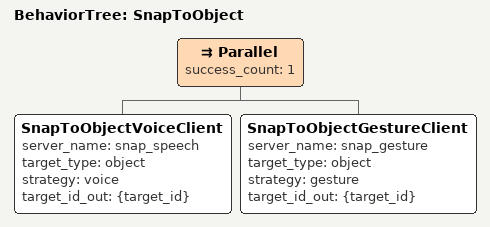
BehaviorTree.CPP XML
<root BTCPP_format="4">
    <BehaviorTree ID="SnapToObject">
            <Parallel success_count="1">
                <SnapToObjectVoiceClient server_name="snap_speech"
                                         target_type="object"
                                         strategy="voice"
                                         target_id_out="{target_id}"/>
                <SnapToObjectGestureClient server_name="snap_gesture"
                                                target_type="object"
                                                strategy="gesture"
                                                target_id_out="{target_id}"/>
            </Parallel>
    </BehaviorTree>
</root>
